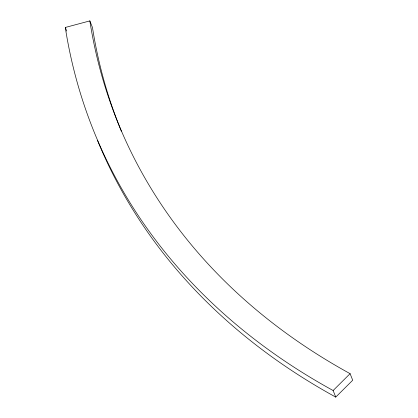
<?xml version="1.0" encoding="UTF-8"?>
<svg xmlns="http://www.w3.org/2000/svg" width="418" height="418" viewBox="0 0 418 418"><rect width="100%" height="100%" fill="white"/><g stroke="black" fill="none" stroke-linecap="round" stroke-linejoin="round"><path stroke-width="0.63" d="M350.091 373.661L352.708 380.239L335.748 397.1L333.13 390.522L350.091 373.661A876.912 630.799 -21.7 0 1 89.844 20.9L65.292 27.468L66.718 31.057M89.844 20.9L92.462 27.478A876.912 630.799 -21.7 0 0 121.361 131.195M333.13 390.522A902.488 649.196 -21.7 0 1 65.292 27.468M335.748 397.1A902.488 649.196 -21.7 0 1 97.436 140.26"/></g></svg>
